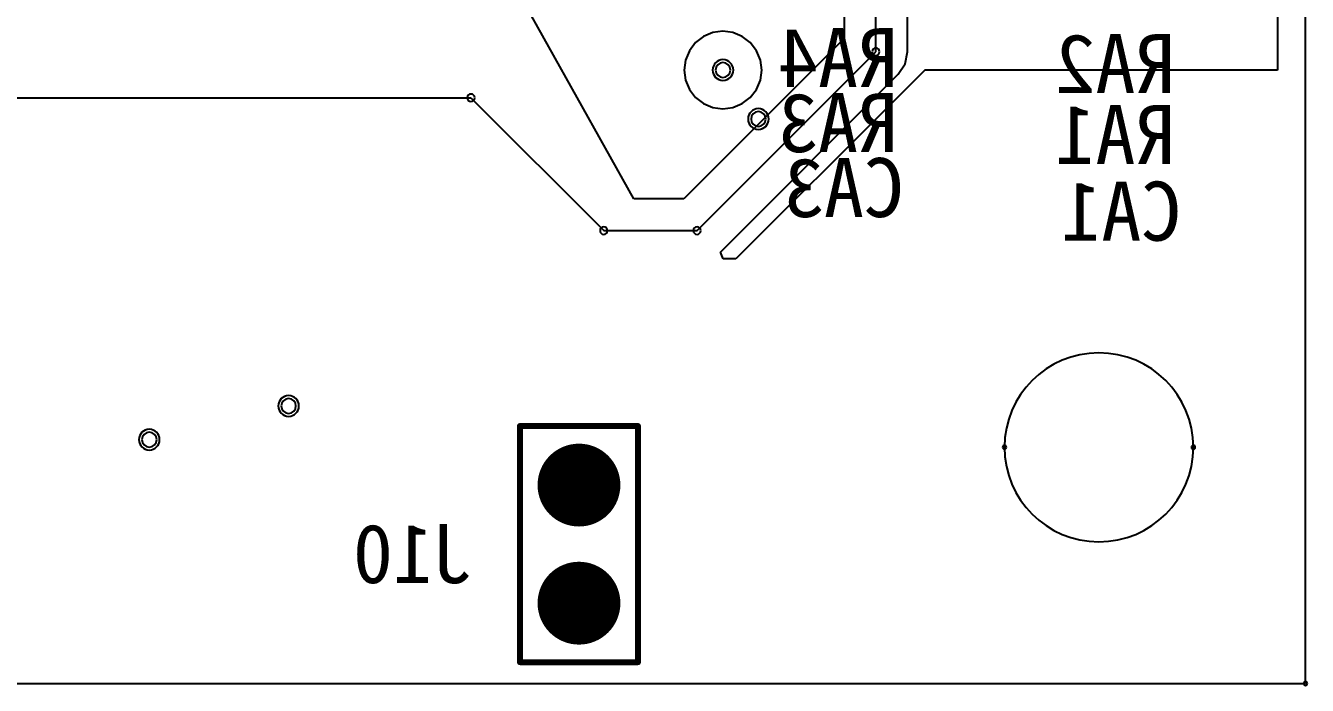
# Model space of a CAD drawing. Header units: inches. Extents: x 32166 to 34772, y 2386 to 4229.
# Drawn here: x 34246.7 to 34340.5, y 3073.2 to 3121.5 of the extents above; entities that cross this region are included whole.
import ezdxf

# ---------------------------------------------------------------- set-up
doc = ezdxf.new("R2010")
doc.units = ezdxf.units.IN
doc.header["$LTSCALE"] = 0.64311
doc.header["$MEASUREMENT"] = 0
for name, color, linetype in [('BOTTOMLAYER', 5, 'CONTINUOUS'), ('BOTTOMOVERLAY', 54, 'CONTINUOUS'), ('BOTTOMSOLDER', 6, 'CONTINUOUS'), ('KEEPOUTLAYER', 6, 'CONTINUOUS'), ('MULTILAYER', 9, 'CONTINUOUS')]:
    doc.layers.add(name, color=color, linetype=linetype)
doc.styles.get("Standard").update_dxf_attribs({"font": 'txt', "width": 0.8})

msp = doc.modelspace()

# ---------------------------------------------------------------- linework, layer by layer
at = {"layer": 'BOTTOMLAYER'}
for p, q in [((34338.326, 3143.054), (34338.326, 3118.215)), ((34308.918, 3119.555), (34308.918, 3131.011)), ((34306.596, 3127.363), (34306.596, 3120.516)), ((34291.209, 3108.786), (34282.479, 3124.393)), ((34311.239, 3119.555), (34311.239, 3122.291)), ((34306.596, 3120.516), (34294.866, 3108.786)), ((34296.313, 3120.668), (34295.726, 3120.218)), ((34296.996, 3120.951), (34296.313, 3120.668)), ((34297.729, 3121.048), (34296.996, 3120.951)), ((34298.462, 3120.951), (34297.729, 3121.048)), ((34299.145, 3120.668), (34298.462, 3120.951)), ((34299.731, 3120.218), (34299.145, 3120.668)), ((34295.276, 3119.631), (34294.993, 3118.948)), ((34295.726, 3120.218), (34295.276, 3119.631)), ((34295.828, 3106.465), (34308.918, 3119.555)), ((34300.181, 3119.631), (34299.731, 3120.218)), ((34300.464, 3118.948), (34300.181, 3119.631)), ((34311.062, 3118.666), (34311.239, 3119.555)), ((34294.993, 3118.948), (34294.896, 3118.215)), ((34300.561, 3118.215), (34300.464, 3118.948)), ((34310.559, 3117.913), (34311.062, 3118.666)), ((34294.896, 3118.215), (34294.993, 3117.482)), ((34297.544, 3104.898), (34310.559, 3117.913)), ((34300.464, 3117.482), (34300.561, 3118.215)), ((34312.503, 3118.215), (34310.257, 3115.969)), ((34338.326, 3118.215), (34312.503, 3118.215)), ((34294.993, 3117.482), (34295.276, 3116.799)), ((34295.276, 3116.799), (34295.726, 3116.213)), ((34299.731, 3116.213), (34300.181, 3116.799)), ((34300.181, 3116.799), (34300.464, 3117.482)), ((34229.226, 3116.185), (34279.282, 3116.185)), ((34279.282, 3116.185), (34289.002, 3106.465)), ((34295.726, 3116.213), (34296.313, 3115.763)), ((34310.257, 3115.969), (34298.679, 3104.391)), ((34299.145, 3115.763), (34299.731, 3116.213)), ((34296.313, 3115.763), (34296.996, 3115.48)), ((34296.996, 3115.48), (34297.729, 3115.383)), ((34297.729, 3115.383), (34298.462, 3115.48)), ((34298.462, 3115.48), (34299.145, 3115.763)), ((34294.866, 3108.786), (34291.209, 3108.786)), ((34289.002, 3106.465), (34295.828, 3106.465)), ((34297.754, 3104.391), (34297.544, 3104.898)), ((34298.679, 3104.391), (34297.754, 3104.391))]:
    msp.add_line(p, q, dxfattribs=at)
at = {"layer": 'BOTTOMLAYER', "const_width": 2.592}
for points in [[(34288.484, 3087.846, 1), (34285.892, 3087.846, 1)], [(34288.484, 3079.206, 1), (34285.892, 3079.206, 1)]]:
    msp.add_lwpolyline(points, format="xyb", close=True, dxfattribs=at)
at = {"layer": 'BOTTOMLAYER'}
for centre, radius, start, end in [((34308.918, 3119.555), 0.274, 0, 180), ((34308.918, 3119.555), 0.274, 0, 180), ((34308.918, 3119.555), 0.274, 180, 0), ((34308.918, 3119.555), 0.274, 180, 0), ((34297.729, 3118.215), 0.54, 0, 180), ((34297.729, 3118.215), 0.54, 180, 0), ((34279.282, 3116.185), 0.274, 0, 180), ((34279.282, 3116.185), 0.274, 0, 180), ((34279.282, 3116.185), 0.274, 180, 0), ((34279.282, 3116.185), 0.274, 180, 0), ((34300.321, 3114.63), 0.54, 0, 180), ((34300.321, 3114.63), 0.54, 180, 0), ((34289.002, 3106.465), 0.274, 0, 180), ((34289.002, 3106.465), 0.274, 0, 180), ((34289.002, 3106.465), 0.274, 180, 0), ((34289.002, 3106.465), 0.274, 180, 0), ((34295.828, 3106.465), 0.274, 0, 180), ((34295.828, 3106.465), 0.274, 0, 180), ((34295.828, 3106.465), 0.274, 180, 0), ((34295.828, 3106.465), 0.274, 180, 0), ((34265.934, 3093.635), 0.54, 0, 180), ((34265.934, 3093.635), 0.54, 180, 0), ((34255.736, 3091.172), 0.54, 0, 180), ((34255.736, 3091.172), 0.54, 180, 0)]:
    msp.add_arc(centre, radius, start, end, dxfattribs=at)
at = {"layer": 'BOTTOMOVERLAY', "const_width": 0.432}
for points in [[(34282.868, 3074.886), (34282.868, 3092.166)], [(34282.868, 3092.166), (34291.508, 3092.166)], [(34291.508, 3074.886), (34291.508, 3092.166)], [(34282.868, 3074.886), (34291.508, 3074.886)]]:
    msp.add_lwpolyline(points, dxfattribs=at)
at = {"layer": 'BOTTOMOVERLAY', "const_width": 0.216}
for points in [[(34282.976, 3092.166, 1), (34282.76, 3092.166, 1)], [(34282.976, 3092.166, 1), (34282.76, 3092.166, 1)], [(34291.616, 3092.166, 1), (34291.4, 3092.166, 1)], [(34291.616, 3092.166, 1), (34291.4, 3092.166, 1)], [(34282.976, 3074.886, 1), (34282.76, 3074.886, 1)], [(34282.976, 3074.886, 1), (34282.76, 3074.886, 1)], [(34291.616, 3074.886, 1), (34291.4, 3074.886, 1)], [(34291.616, 3074.886, 1), (34291.4, 3074.886, 1)]]:
    msp.add_lwpolyline(points, format="xyb", close=True, dxfattribs=at)
at = {"layer": 'BOTTOMSOLDER', "const_width": 3.031}
for points in [[(34288.703, 3087.846, 1), (34285.672, 3087.846, 1)], [(34288.703, 3079.206, 1), (34285.672, 3079.206, 1)]]:
    msp.add_lwpolyline(points, format="xyb", close=True, dxfattribs=at)
at = {"layer": 'BOTTOMSOLDER'}
for centre, start, end in [((34297.729, 3118.215), 0, 180), ((34297.729, 3118.215), 180, 0), ((34300.321, 3114.63), 0, 180), ((34300.321, 3114.63), 180, 0), ((34265.934, 3093.635), 0, 180), ((34265.934, 3093.635), 180, 0), ((34255.736, 3091.172), 0, 180), ((34255.736, 3091.172), 180, 0)]:
    msp.add_arc(centre, 0.759, start, end, dxfattribs=at)
at = {"layer": 'KEEPOUTLAYER'}
for p, q in [((34340.368, 3073.33), (34340.368, 3272.05)), ((32893.167, 3073.33), (34340.368, 3073.33))]:
    msp.add_line(p, q, dxfattribs=at)
for centre, radius, start, end in [((34325.248, 3090.61), 6.912, 0, 180), ((34318.336, 3090.61), 0.137, 0, 180), ((34318.336, 3090.61), 0.137, 180, 0), ((34325.248, 3090.61), 6.912, 180, 0), ((34332.16, 3090.61), 0.137, 0, 180), ((34332.16, 3090.61), 0.137, 180, 0), ((34340.368, 3073.33), 0.137, 0, 180), ((34340.368, 3073.33), 0.137, 0, 180), ((34340.368, 3073.33), 0.137, 180, 0), ((34340.368, 3073.33), 0.137, 180, 0)]:
    msp.add_arc(centre, radius, start, end, dxfattribs=at)
at = {"layer": 'MULTILAYER', "const_width": 2.592}
for points in [[(34288.484, 3087.846, 1), (34285.892, 3087.846, 1)], [(34288.484, 3079.206, 1), (34285.892, 3079.206, 1)]]:
    msp.add_lwpolyline(points, format="xyb", close=True, dxfattribs=at)
at = {"layer": 'MULTILAYER'}
for centre, start, end in [((34297.729, 3118.215), 0, 180), ((34297.729, 3118.215), 180, 0), ((34300.321, 3114.63), 0, 180), ((34300.321, 3114.63), 180, 0), ((34265.934, 3093.635), 0, 180), ((34265.934, 3093.635), 180, 0), ((34255.736, 3091.172), 0, 180), ((34255.736, 3091.172), 180, 0)]:
    msp.add_arc(centre, 0.54, start, end, dxfattribs=at)

# ---------------------------------------------------------------- texts
at = {"layer": 'BOTTOMOVERLAY', "text_generation_flag": 2}
for s, p in [('RA4', (34310.559, 3116.962)), ('RA2', (34330.863, 3116.53)), ('RA3', (34310.559, 3112.21)), ('RA1', (34330.863, 3111.346)), ('CA3', (34310.991, 3107.458)), ('CA1', (34331.295, 3105.73)), ('J10', (34279.455, 3080.674))]:
    msp.add_text(s, height=4.32, rotation=360, dxfattribs=at).set_placement(p)

doc.saveas('drawing.dxf')
